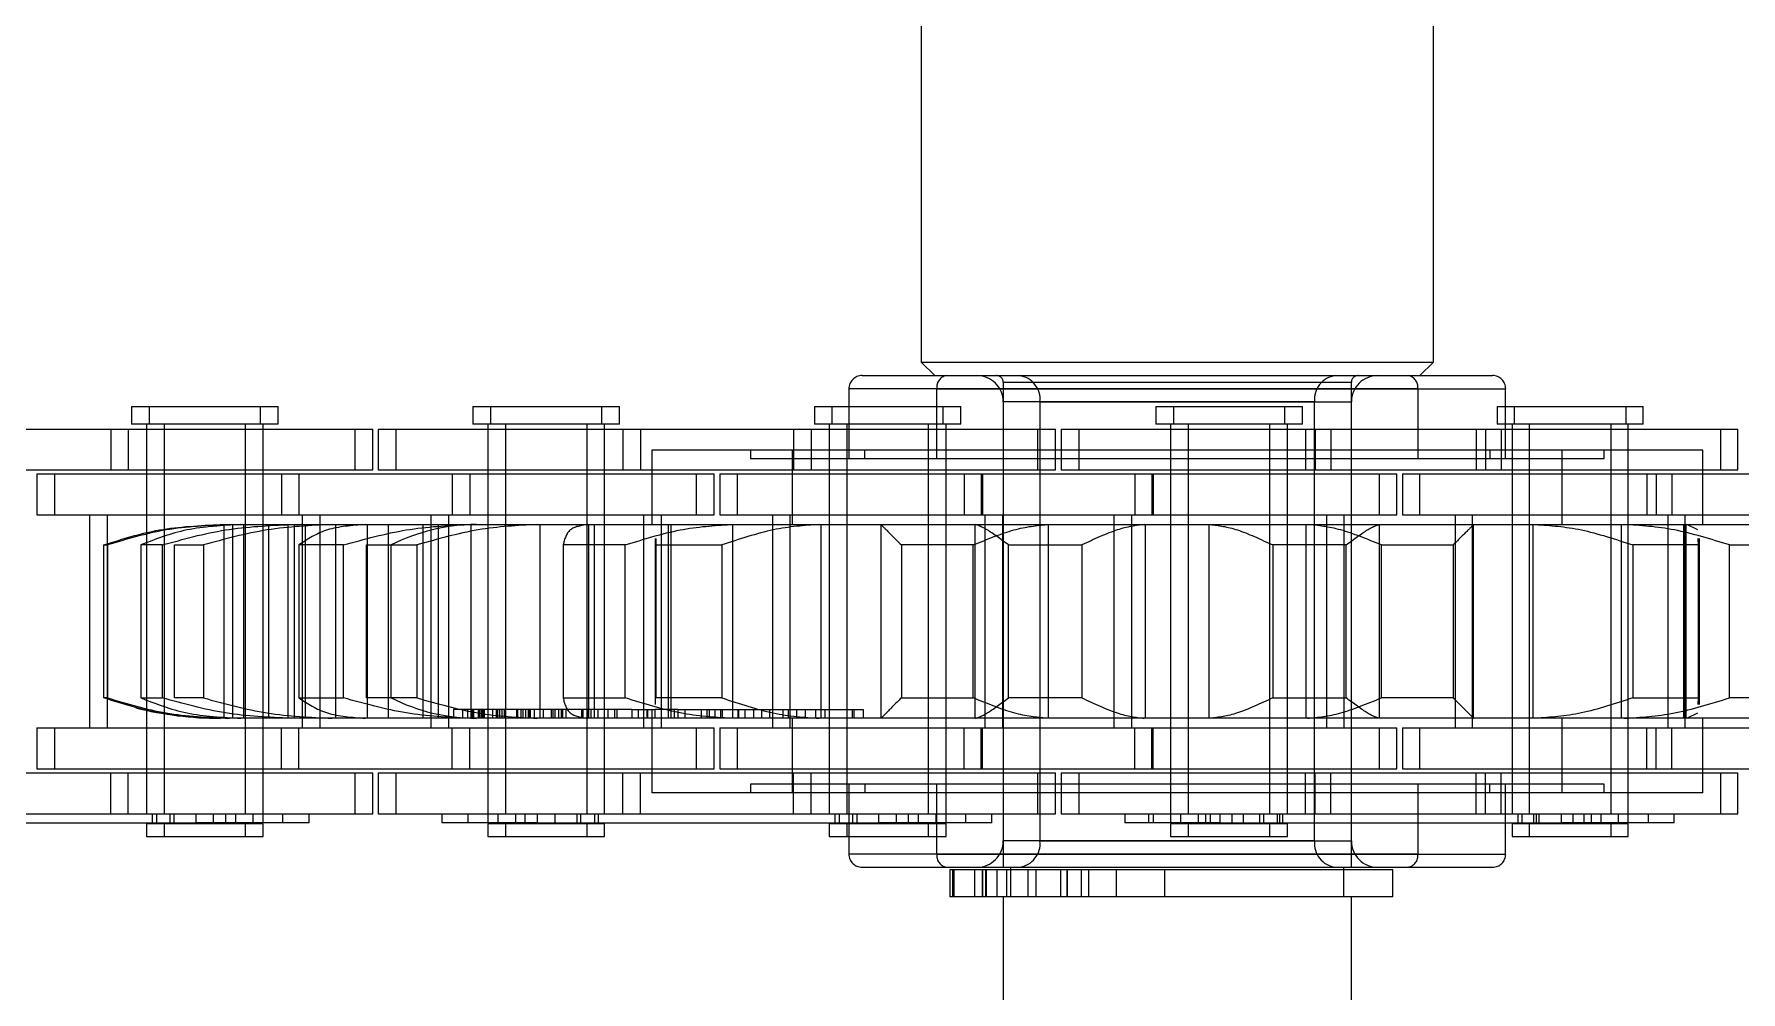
# Model space of a CAD drawing. Header units: metres. Extents: x 0 to 21025, y 0 to 14850.
# Drawn here: x 5336.2 to 5399.7, y 9067.6 to 9103.2 of the extents above; entities that cross this region are included whole.
import ezdxf

# ---------------------------------------------------------------- set-up
doc = ezdxf.new("R2010")
doc.units = ezdxf.units.M
doc.header["$LTSCALE"] = 25
doc.linetypes.add('HIDDEN2', pattern=[4.7625, 3.175, -1.5875])
doc.layers.add('ST1', color=7, linetype='HIDDEN2')

msp = doc.modelspace()

# ---------------------------------------------------------------- linework, layer by layer
at = {"layer": 'ST1'}
for p, q in [((5369.211, 9121.619), (5369.211, 9091.029)), ((5388.261, 9091.029), (5388.261, 9121.619)), ((5369.211, 9091.029), (5388.261, 9091.029)), ((5369.211, 9091.029), (5369.711, 9090.529)), ((5387.761, 9090.529), (5388.261, 9091.029)), ((5367.01, 9090.529), (5387.323, 9090.529)), ((5387.323, 9090.529), (5390.463, 9090.529)), ((5366.521, 9090.04), (5366.521, 9087.44)), ((5387.681, 9090.04), (5366.537, 9090.04)), ((5369.792, 9087.44), (5369.792, 9090.04)), ((5369.792, 9090.04), (5390.935, 9090.04)), ((5372.261, 9090.279), (5372.261, 9072.239)), ((5372.263, 9090.279), (5385.209, 9090.279)), ((5385.211, 9072.239), (5385.211, 9090.279)), ((5387.681, 9090.04), (5387.681, 9087.44)), ((5390.951, 9087.44), (5390.951, 9090.04)), ((5339.836, 9089.384), (5344.633, 9089.384)), ((5339.836, 9089.384), (5339.836, 9088.725)), ((5340.491, 9089.384), (5340.491, 9088.725)), ((5344.633, 9089.384), (5345.288, 9089.384)), ((5344.633, 9088.725), (5344.633, 9089.384)), ((5345.288, 9088.725), (5345.288, 9089.384)), ((5352.536, 9089.384), (5357.333, 9089.384)), ((5352.536, 9089.384), (5352.536, 9088.725)), ((5353.191, 9089.384), (5353.191, 9088.725)), ((5357.333, 9089.384), (5357.988, 9089.384)), ((5357.333, 9088.725), (5357.333, 9089.384)), ((5357.988, 9088.725), (5357.988, 9089.384)), ((5365.236, 9089.384), (5370.033, 9089.384)), ((5365.236, 9089.384), (5365.236, 9088.725)), ((5365.891, 9089.384), (5365.891, 9088.725)), ((5370.033, 9089.384), (5370.688, 9089.384)), ((5370.033, 9088.725), (5370.033, 9089.384)), ((5370.688, 9088.725), (5370.688, 9089.384)), ((5372.261, 9089.551), (5372.261, 9073.216)), ((5383.844, 9089.551), (5372.274, 9089.551)), ((5373.629, 9089.551), (5373.629, 9073.216)), ((5373.629, 9089.551), (5385.198, 9089.551)), ((5377.936, 9089.384), (5382.733, 9089.384)), ((5377.936, 9089.384), (5377.936, 9088.725)), ((5378.591, 9089.384), (5378.591, 9088.725)), ((5382.733, 9089.384), (5383.388, 9089.384)), ((5382.733, 9088.725), (5382.733, 9089.384)), ((5383.388, 9088.725), (5383.388, 9089.384)), ((5383.844, 9073.216), (5383.844, 9089.551)), ((5385.211, 9073.216), (5385.211, 9089.551)), ((5390.636, 9089.384), (5395.433, 9089.384)), ((5390.636, 9089.384), (5390.636, 9088.725)), ((5391.269, 9089.384), (5391.269, 9088.725)), ((5395.433, 9089.384), (5396.066, 9089.384)), ((5395.433, 9088.725), (5395.433, 9089.384)), ((5396.066, 9088.725), (5396.066, 9089.384)), ((5332.709, 9088.541), (5339.059, 9088.541)), ((5339.059, 9088.541), (5339.059, 9087.021)), ((5339.059, 9088.541), (5348.154, 9088.541)), ((5339.714, 9088.541), (5339.714, 9087.021)), ((5344.633, 9088.725), (5339.836, 9088.725)), ((5340.389, 9088.725), (5340.389, 9074.227)), ((5340.389, 9088.541), (5340.389, 9087.021)), ((5341.044, 9088.725), (5341.044, 9074.227)), ((5341.044, 9088.541), (5341.044, 9087.021)), ((5344.079, 9074.227), (5344.079, 9088.725)), ((5344.079, 9087.021), (5344.079, 9088.541)), ((5345.288, 9088.725), (5344.633, 9088.725)), ((5344.734, 9074.227), (5344.734, 9088.725)), ((5344.734, 9087.021), (5344.734, 9088.541)), ((5348.154, 9088.541), (5348.809, 9088.541)), ((5348.154, 9087.021), (5348.154, 9088.541)), ((5348.809, 9087.021), (5348.809, 9088.541)), ((5349.014, 9088.541), (5358.109, 9088.541)), ((5349.014, 9088.541), (5349.014, 9087.021)), ((5349.669, 9088.541), (5349.669, 9087.021)), ((5357.333, 9088.725), (5352.536, 9088.725)), ((5353.089, 9088.725), (5353.089, 9074.227)), ((5353.089, 9088.541), (5353.089, 9087.021)), ((5353.744, 9088.725), (5353.744, 9074.227)), ((5353.744, 9088.541), (5353.744, 9087.021)), ((5356.779, 9074.227), (5356.779, 9088.725)), ((5356.779, 9087.021), (5356.779, 9088.541)), ((5357.988, 9088.725), (5357.333, 9088.725)), ((5357.434, 9074.227), (5357.434, 9088.725)), ((5357.434, 9087.021), (5357.434, 9088.541)), ((5358.109, 9088.541), (5358.109, 9087.021)), ((5358.109, 9088.541), (5364.459, 9088.541)), ((5358.764, 9088.541), (5358.764, 9087.021)), ((5364.459, 9088.541), (5364.459, 9087.021)), ((5364.459, 9088.541), (5373.554, 9088.541)), ((5365.114, 9088.541), (5365.114, 9087.021)), ((5370.033, 9088.725), (5365.236, 9088.725)), ((5365.789, 9088.725), (5365.789, 9074.227)), ((5365.789, 9088.541), (5365.789, 9087.021)), ((5366.444, 9088.725), (5366.444, 9074.227)), ((5366.444, 9088.541), (5366.444, 9087.021)), ((5369.479, 9074.227), (5369.479, 9088.725)), ((5369.479, 9087.021), (5369.479, 9088.541)), ((5370.688, 9088.725), (5370.033, 9088.725)), ((5370.134, 9074.227), (5370.134, 9088.725)), ((5370.134, 9087.021), (5370.134, 9088.541)), ((5373.554, 9088.541), (5374.209, 9088.541)), ((5373.554, 9087.021), (5373.554, 9088.541)), ((5374.209, 9087.021), (5374.209, 9088.541)), ((5374.414, 9088.541), (5383.509, 9088.541)), ((5374.414, 9088.541), (5374.414, 9087.021)), ((5375.069, 9088.541), (5375.069, 9087.021)), ((5382.733, 9088.725), (5377.936, 9088.725)), ((5378.489, 9088.725), (5378.489, 9074.227)), ((5378.489, 9088.541), (5378.489, 9087.021)), ((5379.144, 9088.725), (5379.144, 9074.227)), ((5379.144, 9088.541), (5379.144, 9087.021)), ((5382.179, 9074.227), (5382.179, 9088.725)), ((5382.179, 9087.021), (5382.179, 9088.541)), ((5383.388, 9088.725), (5382.733, 9088.725)), ((5382.834, 9074.227), (5382.834, 9088.725)), ((5382.834, 9087.021), (5382.834, 9088.541)), ((5383.509, 9088.541), (5383.509, 9087.021)), ((5383.509, 9088.541), (5389.859, 9088.541)), ((5383.867, 9088.541), (5383.867, 9087.021)), ((5384.451, 9088.541), (5384.451, 9087.021)), ((5389.859, 9088.541), (5389.859, 9087.021)), ((5389.859, 9088.541), (5398.954, 9088.541)), ((5390.206, 9088.541), (5390.206, 9087.021)), ((5395.433, 9088.725), (5390.636, 9088.725)), ((5390.79, 9088.541), (5390.79, 9087.021)), ((5391.189, 9088.725), (5391.189, 9074.227)), ((5391.189, 9088.541), (5391.189, 9087.021)), ((5391.822, 9088.725), (5391.822, 9074.227)), ((5391.822, 9088.541), (5391.822, 9087.021)), ((5394.879, 9074.227), (5394.879, 9088.725)), ((5394.879, 9087.021), (5394.879, 9088.541)), ((5396.066, 9088.725), (5395.433, 9088.725)), ((5395.512, 9074.227), (5395.512, 9088.725)), ((5395.512, 9087.021), (5395.512, 9088.541)), ((5398.954, 9088.541), (5399.587, 9088.541)), ((5398.954, 9087.021), (5398.954, 9088.541)), ((5399.587, 9087.021), (5399.587, 9088.541)), ((5393.047, 9087.759), (5359.192, 9087.759)), ((5359.192, 9087.759), (5359.192, 9084.989)), ((5362.857, 9087.759), (5362.857, 9087.44)), ((5362.857, 9087.44), (5390.364, 9087.44)), ((5364.425, 9084.989), (5364.425, 9087.759)), ((5367.109, 9087.44), (5367.109, 9087.759)), ((5390.364, 9087.759), (5390.364, 9087.44)), ((5390.364, 9087.44), (5394.616, 9087.44)), ((5393.047, 9087.759), (5393.047, 9084.989)), ((5398.28, 9087.759), (5393.047, 9087.759)), ((5394.616, 9087.44), (5394.616, 9087.759)), ((5398.28, 9084.989), (5398.28, 9087.759)), ((5332.709, 9087.021), (5339.059, 9087.021)), ((5336.314, 9086.869), (5345.409, 9086.869)), ((5336.314, 9086.869), (5336.314, 9085.349)), ((5336.969, 9086.869), (5336.969, 9085.349)), ((5339.059, 9087.021), (5348.154, 9087.021)), ((5340.389, 9086.869), (5340.389, 9085.349)), ((5341.044, 9086.869), (5341.044, 9085.349)), ((5344.079, 9085.349), (5344.079, 9086.869)), ((5344.734, 9085.349), (5344.734, 9086.869)), ((5345.409, 9086.869), (5345.409, 9085.349)), ((5345.409, 9086.869), (5351.759, 9086.869)), ((5346.064, 9086.869), (5346.064, 9085.349)), ((5348.154, 9087.021), (5348.809, 9087.021)), ((5349.014, 9087.021), (5358.109, 9087.021)), ((5351.759, 9086.869), (5351.759, 9085.349)), ((5351.759, 9086.869), (5360.854, 9086.869)), ((5352.414, 9086.869), (5352.414, 9085.349)), ((5353.089, 9086.869), (5353.089, 9085.349)), ((5353.744, 9086.869), (5353.744, 9085.349)), ((5356.779, 9085.349), (5356.779, 9086.869)), ((5357.434, 9085.349), (5357.434, 9086.869)), ((5358.109, 9087.021), (5364.459, 9087.021)), ((5360.854, 9086.869), (5361.509, 9086.869)), ((5360.854, 9085.349), (5360.854, 9086.869)), ((5361.509, 9085.349), (5361.509, 9086.869)), ((5361.714, 9086.869), (5370.809, 9086.869)), ((5361.714, 9086.869), (5361.714, 9085.349)), ((5362.369, 9086.869), (5362.369, 9085.349)), ((5364.459, 9087.021), (5373.554, 9087.021)), ((5365.789, 9086.869), (5365.789, 9085.349)), ((5366.444, 9086.869), (5366.444, 9085.349)), ((5369.479, 9085.349), (5369.479, 9086.869)), ((5370.134, 9085.349), (5370.134, 9086.869)), ((5370.809, 9086.869), (5370.809, 9085.349)), ((5370.809, 9086.869), (5377.159, 9086.869)), ((5371.437, 9086.869), (5371.437, 9085.349)), ((5371.492, 9086.869), (5371.492, 9085.349)), ((5373.554, 9087.021), (5374.209, 9087.021)), ((5374.414, 9087.021), (5383.509, 9087.021)), ((5377.159, 9086.869), (5377.159, 9085.349)), ((5377.159, 9086.869), (5386.254, 9086.869)), ((5377.787, 9086.869), (5377.787, 9085.349)), ((5377.842, 9086.869), (5377.842, 9085.349)), ((5378.489, 9086.869), (5378.489, 9085.349)), ((5379.144, 9086.869), (5379.144, 9085.349)), ((5382.179, 9085.349), (5382.179, 9086.869)), ((5382.834, 9085.349), (5382.834, 9086.869)), ((5383.509, 9087.021), (5389.859, 9087.021)), ((5386.254, 9086.869), (5386.909, 9086.869)), ((5386.254, 9085.349), (5386.254, 9086.869)), ((5386.909, 9085.349), (5386.909, 9086.869)), ((5387.114, 9086.869), (5396.209, 9086.869)), ((5387.114, 9086.869), (5387.114, 9085.349)), ((5387.747, 9086.869), (5387.747, 9085.349)), ((5389.859, 9087.021), (5398.954, 9087.021)), ((5391.189, 9086.869), (5391.189, 9085.349)), ((5391.822, 9086.869), (5391.822, 9085.349)), ((5394.879, 9085.349), (5394.879, 9086.869)), ((5395.512, 9085.349), (5395.512, 9086.869)), ((5396.209, 9086.869), (5396.209, 9085.349)), ((5396.209, 9086.869), (5402.559, 9086.869)), ((5396.545, 9086.869), (5396.545, 9085.349)), ((5397.129, 9086.869), (5397.129, 9085.349)), ((5398.954, 9087.021), (5399.587, 9087.021)), ((5336.314, 9085.349), (5345.409, 9085.349)), ((5338.274, 9085.349), (5338.274, 9077.419)), ((5338.929, 9085.349), (5338.929, 9077.419)), ((5340.389, 9085.349), (5340.389, 9077.419)), ((5341.044, 9085.349), (5341.044, 9077.419)), ((5344.079, 9077.419), (5344.079, 9085.349)), ((5344.734, 9077.419), (5344.734, 9085.349)), ((5345.409, 9085.349), (5351.759, 9085.349)), ((5346.194, 9077.419), (5346.194, 9085.349)), ((5346.849, 9077.419), (5346.849, 9085.349)), ((5350.974, 9085.349), (5350.974, 9077.419)), ((5351.629, 9085.349), (5351.629, 9077.419)), ((5351.759, 9085.349), (5360.854, 9085.349)), ((5353.089, 9085.349), (5353.089, 9077.419)), ((5353.744, 9085.349), (5353.744, 9077.419)), ((5356.779, 9077.419), (5356.779, 9085.349)), ((5357.434, 9077.419), (5357.434, 9085.349)), ((5358.894, 9077.419), (5358.894, 9085.349)), ((5359.549, 9077.419), (5359.549, 9085.349)), ((5360.854, 9085.349), (5361.509, 9085.349)), ((5361.714, 9085.349), (5370.809, 9085.349)), ((5363.674, 9085.349), (5363.674, 9077.419)), ((5364.329, 9085.349), (5364.329, 9077.419)), ((5365.789, 9085.349), (5365.789, 9077.419)), ((5366.444, 9085.349), (5366.444, 9077.419)), ((5369.479, 9077.419), (5369.479, 9085.349)), ((5370.134, 9077.419), (5370.134, 9085.349)), ((5370.809, 9085.349), (5377.159, 9085.349)), ((5371.594, 9077.419), (5371.594, 9085.349)), ((5372.249, 9077.419), (5372.249, 9085.349)), ((5376.374, 9085.349), (5376.374, 9077.419)), ((5377.029, 9085.349), (5377.029, 9077.419)), ((5377.159, 9085.349), (5386.254, 9085.349)), ((5378.489, 9085.349), (5378.489, 9077.419)), ((5379.144, 9085.349), (5379.144, 9077.419)), ((5382.179, 9077.419), (5382.179, 9085.349)), ((5382.834, 9077.419), (5382.834, 9085.349)), ((5384.294, 9077.419), (5384.294, 9085.349)), ((5384.949, 9077.419), (5384.949, 9085.349)), ((5386.254, 9085.349), (5386.909, 9085.349)), ((5387.114, 9085.349), (5396.209, 9085.349)), ((5389.074, 9085.349), (5389.074, 9077.419)), ((5389.707, 9085.349), (5389.707, 9077.419)), ((5391.189, 9085.349), (5391.189, 9077.419)), ((5391.822, 9085.349), (5391.822, 9077.419)), ((5394.879, 9077.419), (5394.879, 9085.349)), ((5395.512, 9077.419), (5395.512, 9085.349)), ((5396.209, 9085.349), (5402.559, 9085.349)), ((5396.994, 9077.419), (5396.994, 9085.349)), ((5397.627, 9077.419), (5397.627, 9085.349)), ((5343.129, 9084.989), (5343.155, 9084.989)), ((5343.155, 9084.989), (5343.279, 9084.989)), ((5343.279, 9077.779), (5343.279, 9084.989)), ((5343.279, 9084.989), (5343.904, 9084.989)), ((5343.605, 9077.779), (5343.605, 9084.989)), ((5343.904, 9084.989), (5345.763, 9084.989)), ((5344.016, 9077.779), (5344.016, 9084.989)), ((5344.943, 9077.779), (5344.943, 9084.989)), ((5345.656, 9077.779), (5345.656, 9084.989)), ((5345.763, 9084.989), (5345.892, 9084.989)), ((5345.892, 9077.779), (5345.892, 9084.989)), ((5345.892, 9084.989), (5348.532, 9084.989)), ((5346.305, 9077.779), (5346.305, 9084.989)), ((5347.431, 9077.779), (5347.431, 9084.989)), ((5348.532, 9084.989), (5352.348, 9084.989)), ((5348.615, 9077.779), (5348.615, 9084.989)), ((5349.388, 9077.779), (5349.388, 9084.989)), ((5350.684, 9077.779), (5350.684, 9084.989)), ((5351.256, 9077.779), (5351.256, 9084.989)), ((5352.348, 9084.989), (5352.466, 9084.989)), ((5352.466, 9077.779), (5352.466, 9084.989)), ((5352.466, 9084.989), (5356.803, 9084.989)), ((5355.033, 9077.779), (5355.033, 9084.989)), ((5356.803, 9084.989), (5362.116, 9084.989)), ((5356.847, 9077.779), (5356.847, 9084.989)), ((5357.051, 9077.779), (5357.051, 9084.989)), ((5359.807, 9077.779), (5359.807, 9084.989)), ((5359.911, 9077.779), (5359.911, 9084.989)), ((5362.116, 9084.989), (5362.208, 9084.989)), ((5362.208, 9077.779), (5362.208, 9084.989)), ((5362.208, 9084.989), (5367.719, 9084.989)), ((5365.494, 9077.779), (5365.494, 9084.989)), ((5367.719, 9084.989), (5373.888, 9084.989)), ((5367.719, 9077.779), (5367.719, 9084.989)), ((5371.214, 9077.779), (5371.214, 9084.989)), ((5373.888, 9084.989), (5373.944, 9084.989)), ((5373.944, 9077.779), (5373.944, 9084.989)), ((5373.944, 9084.989), (5379.92, 9084.989)), ((5377.552, 9077.779), (5377.552, 9084.989)), ((5379.92, 9077.779), (5379.92, 9084.989)), ((5379.92, 9084.989), (5379.964, 9084.989)), ((5379.964, 9084.989), (5386.246, 9084.989)), ((5383.528, 9077.779), (5383.528, 9084.989)), ((5386.246, 9084.989), (5386.259, 9084.989)), ((5386.259, 9077.779), (5386.259, 9084.989)), ((5386.259, 9084.989), (5391.978, 9084.989)), ((5389.753, 9077.779), (5389.753, 9084.989)), ((5391.978, 9077.779), (5391.978, 9084.989)), ((5391.978, 9084.989), (5392.061, 9084.989)), ((5392.061, 9084.989), (5397.697, 9084.989)), ((5395.264, 9077.779), (5395.264, 9084.989)), ((5397.561, 9084.989), (5397.561, 9077.779)), ((5397.665, 9077.779), (5397.665, 9084.989)), ((5398.101, 9084.786), (5397.697, 9084.989)), ((5397.697, 9084.989), (5402.439, 9084.989)), ((5338.802, 9078.541), (5338.802, 9084.227)), ((5338.802, 9084.227), (5338.942, 9084.227)), ((5338.942, 9084.227), (5338.942, 9078.541)), ((5340.982, 9084.227), (5340.177, 9084.227)), ((5340.177, 9084.227), (5340.177, 9078.541)), ((5340.982, 9078.541), (5340.982, 9084.227)), ((5341.438, 9078.541), (5341.438, 9084.227)), ((5341.438, 9084.227), (5342.507, 9084.227)), ((5342.507, 9084.227), (5342.507, 9078.541)), ((5347.716, 9084.227), (5346.062, 9084.227)), ((5346.062, 9084.227), (5346.062, 9078.541)), ((5347.716, 9078.541), (5347.716, 9084.227)), ((5348.573, 9078.541), (5348.573, 9084.227)), ((5348.573, 9084.227), (5349.49, 9084.227)), ((5349.49, 9084.227), (5350.442, 9084.227)), ((5349.49, 9078.541), (5349.49, 9084.227)), ((5350.442, 9084.227), (5350.442, 9078.541)), ((5358.192, 9084.227), (5355.889, 9084.227)), ((5355.889, 9084.227), (5355.889, 9078.541)), ((5358.192, 9078.541), (5358.192, 9084.227)), ((5359.312, 9084.469), (5359.312, 9078.298)), ((5359.347, 9084.227), (5359.357, 9084.469)), ((5359.347, 9084.227), (5361.789, 9084.227)), ((5359.347, 9078.541), (5359.347, 9084.227)), ((5361.789, 9084.227), (5361.789, 9078.541)), ((5371.145, 9084.227), (5368.472, 9084.227)), ((5368.472, 9084.227), (5368.472, 9078.541)), ((5371.145, 9078.541), (5371.145, 9084.227)), ((5372.458, 9084.227), (5375.181, 9084.227)), ((5372.458, 9078.541), (5372.458, 9084.227)), ((5375.181, 9084.227), (5375.181, 9078.541)), ((5385.014, 9084.227), (5382.292, 9084.227)), ((5382.292, 9084.227), (5382.292, 9078.541)), ((5385.014, 9078.541), (5385.014, 9084.227)), ((5386.327, 9084.227), (5389.001, 9084.227)), ((5386.327, 9078.541), (5386.327, 9084.227)), ((5389.001, 9084.227), (5389.001, 9078.541)), ((5398.126, 9084.227), (5395.684, 9084.227)), ((5395.684, 9084.227), (5395.684, 9078.541)), ((5398.126, 9084.227), (5398.115, 9084.469)), ((5398.126, 9078.541), (5398.126, 9084.227)), ((5398.161, 9078.298), (5398.161, 9084.469)), ((5399.281, 9084.227), (5401.584, 9084.227)), ((5399.281, 9078.541), (5399.281, 9084.227)), ((5338.942, 9078.541), (5338.802, 9078.541)), ((5340.177, 9078.541), (5340.982, 9078.541)), ((5342.507, 9078.541), (5341.438, 9078.541)), ((5346.062, 9078.541), (5347.716, 9078.541)), ((5349.49, 9078.541), (5348.573, 9078.541)), ((5350.442, 9078.541), (5349.49, 9078.541)), ((5355.889, 9078.541), (5358.192, 9078.541)), ((5361.789, 9078.541), (5359.347, 9078.541)), ((5368.472, 9078.541), (5371.145, 9078.541)), ((5375.181, 9078.541), (5372.458, 9078.541)), ((5382.292, 9078.541), (5385.014, 9078.541)), ((5389.001, 9078.541), (5386.327, 9078.541)), ((5395.684, 9078.541), (5398.126, 9078.541)), ((5398.115, 9078.298), (5398.126, 9078.541)), ((5401.584, 9078.541), (5399.281, 9078.541)), ((5343.155, 9077.779), (5343.129, 9077.779)), ((5343.279, 9077.779), (5343.155, 9077.779)), ((5343.904, 9077.779), (5343.279, 9077.779)), ((5345.763, 9077.779), (5343.904, 9077.779)), ((5345.892, 9077.779), (5345.763, 9077.779)), ((5348.532, 9077.779), (5345.892, 9077.779)), ((5352.348, 9077.779), (5348.532, 9077.779)), ((5352.346, 9078.113), (5351.812, 9078.113)), ((5351.812, 9078.113), (5351.812, 9077.779)), ((5352.147, 9078.113), (5352.147, 9077.779)), ((5355.159, 9078.113), (5352.346, 9078.113)), ((5352.346, 9077.779), (5352.346, 9078.113)), ((5352.466, 9077.779), (5352.348, 9077.779)), ((5356.803, 9077.779), (5352.466, 9077.779)), ((5352.47, 9078.113), (5352.47, 9077.779)), ((5352.507, 9078.113), (5352.507, 9077.779)), ((5352.574, 9077.779), (5352.574, 9078.113)), ((5352.727, 9078.113), (5352.727, 9077.779)), ((5352.743, 9078.113), (5352.743, 9077.779)), ((5352.783, 9078.113), (5352.783, 9077.779)), ((5352.796, 9078.113), (5352.796, 9077.779)), ((5352.855, 9078.113), (5352.855, 9077.779)), ((5352.864, 9078.113), (5352.864, 9077.779)), ((5352.902, 9078.113), (5352.902, 9077.779)), ((5352.928, 9078.113), (5352.928, 9077.779)), ((5352.95, 9078.113), (5352.95, 9077.779)), ((5352.958, 9078.113), (5352.958, 9077.779)), ((5353.262, 9078.113), (5353.262, 9077.779)), ((5353.396, 9078.113), (5353.396, 9077.779)), ((5353.454, 9078.113), (5353.454, 9077.779)), ((5353.528, 9078.113), (5353.528, 9077.779)), ((5353.609, 9078.113), (5353.609, 9077.779)), ((5353.691, 9078.113), (5353.691, 9077.779)), ((5353.715, 9078.113), (5353.715, 9077.779)), ((5354.15, 9078.113), (5354.15, 9077.779)), ((5354.191, 9078.113), (5354.191, 9077.779)), ((5354.311, 9078.113), (5354.311, 9077.779)), ((5354.311, 9078.113), (5354.311, 9077.779)), ((5354.397, 9078.113), (5354.397, 9077.779)), ((5354.493, 9078.113), (5354.493, 9077.779)), ((5354.592, 9078.113), (5354.592, 9077.779)), ((5354.625, 9078.113), (5354.625, 9077.779)), ((5354.662, 9078.113), (5354.662, 9077.779)), ((5354.824, 9077.779), (5354.824, 9078.113)), ((5355.815, 9078.113), (5355.159, 9078.113)), ((5355.159, 9077.779), (5355.159, 9078.113)), ((5355.445, 9078.113), (5355.445, 9077.779)), ((5355.512, 9078.113), (5355.512, 9077.779)), ((5355.579, 9078.113), (5355.579, 9077.779)), ((5355.723, 9078.113), (5355.723, 9077.779)), ((5355.995, 9078.113), (5355.815, 9078.113)), ((5355.815, 9078.113), (5355.815, 9077.779)), ((5355.864, 9078.113), (5355.864, 9077.779)), ((5355.995, 9078.113), (5355.995, 9077.779)), ((5356.629, 9078.113), (5355.995, 9078.113)), ((5356.573, 9078.113), (5356.573, 9077.779)), ((5356.575, 9078.113), (5356.575, 9077.779)), ((5356.629, 9078.113), (5356.629, 9077.779)), ((5356.788, 9078.113), (5356.629, 9078.113)), ((5356.788, 9078.113), (5356.788, 9077.779)), ((5356.825, 9078.113), (5356.788, 9078.113)), ((5362.116, 9077.779), (5356.803, 9077.779)), ((5357.176, 9078.113), (5356.825, 9078.113)), ((5356.825, 9078.113), (5356.825, 9077.779)), ((5356.925, 9078.113), (5356.925, 9077.779)), ((5357.176, 9078.113), (5357.176, 9077.779)), ((5358.445, 9078.113), (5357.176, 9078.113)), ((5357.547, 9078.113), (5357.547, 9077.779)), ((5357.798, 9078.113), (5357.798, 9077.779)), ((5357.886, 9078.113), (5357.886, 9077.779)), ((5358.445, 9078.113), (5358.445, 9077.779)), ((5358.445, 9078.113), (5358.685, 9078.113)), ((5358.685, 9078.113), (5358.878, 9078.113)), ((5358.685, 9078.113), (5358.685, 9077.779)), ((5358.878, 9078.113), (5359.189, 9078.113)), ((5358.878, 9078.113), (5358.878, 9077.779)), ((5358.879, 9078.113), (5358.879, 9077.779)), ((5359.003, 9078.113), (5359.003, 9077.779)), ((5359.027, 9078.113), (5359.027, 9077.779)), ((5359.189, 9078.113), (5359.189, 9077.779)), ((5359.189, 9078.113), (5359.304, 9078.113)), ((5359.192, 9077.779), (5359.192, 9075.009)), ((5359.298, 9078.113), (5359.298, 9077.779)), ((5360.161, 9078.113), (5359.304, 9078.113)), ((5359.304, 9078.113), (5359.304, 9077.779)), ((5360.016, 9078.113), (5360.016, 9077.779)), ((5360.161, 9078.113), (5360.161, 9077.779)), ((5360.161, 9078.113), (5360.412, 9078.113)), ((5360.412, 9078.113), (5360.412, 9077.779)), ((5360.412, 9078.113), (5361.239, 9078.113)), ((5361.028, 9078.113), (5361.028, 9077.779)), ((5361.239, 9078.113), (5361.534, 9078.113)), ((5361.239, 9078.113), (5361.239, 9077.779)), ((5361.328, 9078.113), (5361.328, 9077.779)), ((5361.534, 9078.113), (5361.534, 9077.779)), ((5361.534, 9078.113), (5362.384, 9078.113)), ((5361.747, 9078.113), (5361.747, 9077.779)), ((5361.806, 9078.113), (5361.806, 9077.779)), ((5362.208, 9077.779), (5362.116, 9077.779)), ((5367.719, 9077.779), (5362.208, 9077.779)), ((5362.384, 9078.113), (5362.384, 9077.779)), ((5362.384, 9078.113), (5362.416, 9078.113)), ((5362.416, 9078.113), (5362.416, 9077.779)), ((5362.416, 9078.113), (5363.266, 9078.113)), ((5362.648, 9078.113), (5362.648, 9077.779)), ((5362.977, 9078.113), (5362.977, 9077.779)), ((5363.266, 9078.113), (5363.564, 9078.113)), ((5363.266, 9078.113), (5363.266, 9077.779)), ((5363.564, 9078.113), (5363.564, 9077.779)), ((5363.564, 9078.113), (5364.567, 9078.113)), ((5364.057, 9078.113), (5364.057, 9077.779)), ((5364.256, 9078.113), (5364.256, 9077.779)), ((5364.425, 9075.009), (5364.425, 9077.779)), ((5364.567, 9078.113), (5364.896, 9078.113)), ((5364.567, 9078.113), (5364.567, 9077.779)), ((5364.896, 9078.113), (5364.896, 9077.779)), ((5364.896, 9078.113), (5365.276, 9078.113)), ((5365.276, 9078.113), (5366.702, 9078.113)), ((5365.276, 9078.113), (5365.276, 9077.779)), ((5365.627, 9078.113), (5365.627, 9077.779)), ((5366.449, 9078.113), (5366.449, 9077.779)), ((5366.648, 9078.113), (5366.648, 9077.779)), ((5366.702, 9078.113), (5367.052, 9078.113)), ((5366.702, 9078.113), (5366.702, 9077.779)), ((5367.052, 9078.113), (5367.052, 9077.779)), ((5373.888, 9077.779), (5367.719, 9077.779)), ((5373.944, 9077.779), (5373.888, 9077.779)), ((5379.92, 9077.779), (5373.944, 9077.779)), ((5379.964, 9077.779), (5379.92, 9077.779)), ((5386.246, 9077.779), (5379.964, 9077.779)), ((5386.259, 9077.779), (5386.246, 9077.779)), ((5391.978, 9077.779), (5386.259, 9077.779)), ((5392.061, 9077.779), (5391.978, 9077.779)), ((5397.697, 9077.779), (5392.061, 9077.779)), ((5393.047, 9077.779), (5393.047, 9075.009)), ((5397.697, 9077.779), (5398.101, 9077.981)), ((5402.439, 9077.779), (5397.697, 9077.779)), ((5398.28, 9075.009), (5398.28, 9077.779)), ((5336.314, 9077.419), (5345.409, 9077.419)), ((5336.314, 9077.419), (5336.314, 9075.899)), ((5336.969, 9077.419), (5336.969, 9075.899)), ((5340.389, 9077.419), (5340.389, 9075.899)), ((5341.044, 9077.419), (5341.044, 9075.899)), ((5344.079, 9075.899), (5344.079, 9077.419)), ((5344.734, 9075.899), (5344.734, 9077.419)), ((5345.409, 9075.899), (5345.409, 9077.419)), ((5345.409, 9077.419), (5351.759, 9077.419)), ((5346.064, 9075.899), (5346.064, 9077.419)), ((5351.759, 9075.899), (5351.759, 9077.419)), ((5351.759, 9077.419), (5360.854, 9077.419)), ((5352.414, 9075.899), (5352.414, 9077.419)), ((5353.089, 9077.419), (5353.089, 9075.899)), ((5353.744, 9077.419), (5353.744, 9075.899)), ((5356.779, 9075.899), (5356.779, 9077.419)), ((5357.434, 9075.899), (5357.434, 9077.419)), ((5360.854, 9077.419), (5361.509, 9077.419)), ((5360.854, 9075.899), (5360.854, 9077.419)), ((5361.509, 9075.899), (5361.509, 9077.419)), ((5361.714, 9077.419), (5370.809, 9077.419)), ((5361.714, 9077.419), (5361.714, 9075.899)), ((5362.369, 9077.419), (5362.369, 9075.899)), ((5365.789, 9077.419), (5365.789, 9075.899)), ((5366.444, 9077.419), (5366.444, 9075.899)), ((5369.479, 9075.899), (5369.479, 9077.419)), ((5370.134, 9075.899), (5370.134, 9077.419)), ((5370.809, 9075.899), (5370.809, 9077.419)), ((5370.809, 9077.419), (5377.159, 9077.419)), ((5371.437, 9075.899), (5371.437, 9077.419)), ((5371.492, 9075.899), (5371.492, 9077.419)), ((5377.159, 9075.899), (5377.159, 9077.419)), ((5377.159, 9077.419), (5386.254, 9077.419)), ((5377.787, 9075.899), (5377.787, 9077.419)), ((5377.842, 9075.899), (5377.842, 9077.419)), ((5378.489, 9077.419), (5378.489, 9075.899)), ((5379.144, 9077.419), (5379.144, 9075.899)), ((5382.179, 9075.899), (5382.179, 9077.419)), ((5382.834, 9075.899), (5382.834, 9077.419)), ((5386.254, 9077.419), (5386.909, 9077.419)), ((5386.254, 9075.899), (5386.254, 9077.419)), ((5386.909, 9075.899), (5386.909, 9077.419)), ((5387.114, 9077.419), (5396.209, 9077.419)), ((5387.114, 9077.419), (5387.114, 9075.899)), ((5387.747, 9077.419), (5387.747, 9075.899)), ((5391.189, 9077.419), (5391.189, 9075.899)), ((5391.822, 9077.419), (5391.822, 9075.899)), ((5394.879, 9075.899), (5394.879, 9077.419)), ((5395.512, 9075.899), (5395.512, 9077.419)), ((5396.209, 9075.899), (5396.209, 9077.419)), ((5396.209, 9077.419), (5402.559, 9077.419)), ((5396.545, 9075.899), (5396.545, 9077.419)), ((5397.129, 9075.899), (5397.129, 9077.419)), ((5336.314, 9075.899), (5345.409, 9075.899)), ((5345.409, 9075.899), (5351.759, 9075.899)), ((5351.759, 9075.899), (5360.854, 9075.899)), ((5360.854, 9075.899), (5361.509, 9075.899)), ((5361.714, 9075.899), (5370.809, 9075.899)), ((5370.809, 9075.899), (5377.159, 9075.899)), ((5377.159, 9075.899), (5386.254, 9075.899)), ((5386.254, 9075.899), (5386.909, 9075.899)), ((5387.114, 9075.899), (5396.209, 9075.899)), ((5396.209, 9075.899), (5402.559, 9075.899)), ((5332.709, 9075.747), (5339.059, 9075.747)), ((5339.059, 9074.227), (5339.059, 9075.747)), ((5339.059, 9075.747), (5348.154, 9075.747)), ((5339.714, 9074.227), (5339.714, 9075.747)), ((5340.389, 9075.747), (5340.389, 9074.227)), ((5341.044, 9075.747), (5341.044, 9074.227)), ((5344.079, 9074.227), (5344.079, 9075.747)), ((5344.734, 9073.894), (5344.734, 9075.747)), ((5348.154, 9075.747), (5348.809, 9075.747)), ((5348.154, 9074.227), (5348.154, 9075.747)), ((5348.809, 9074.227), (5348.809, 9075.747)), ((5349.014, 9075.747), (5358.109, 9075.747)), ((5349.014, 9075.747), (5349.014, 9074.227)), ((5349.669, 9075.747), (5349.669, 9074.227)), ((5353.089, 9075.747), (5353.089, 9073.894)), ((5353.744, 9075.747), (5353.744, 9074.227)), ((5356.779, 9074.227), (5356.779, 9075.747)), ((5357.434, 9074.227), (5357.434, 9075.747)), ((5358.109, 9074.227), (5358.109, 9075.747)), ((5358.109, 9075.747), (5364.459, 9075.747)), ((5358.764, 9074.227), (5358.764, 9075.747)), ((5390.364, 9075.327), (5362.857, 9075.327)), ((5362.857, 9075.327), (5362.857, 9075.009)), ((5364.459, 9074.227), (5364.459, 9075.747)), ((5364.459, 9075.747), (5373.554, 9075.747)), ((5365.114, 9074.227), (5365.114, 9075.747)), ((5365.789, 9075.747), (5365.789, 9074.227)), ((5366.444, 9075.747), (5366.444, 9074.227)), ((5366.521, 9075.327), (5366.521, 9072.727)), ((5367.109, 9075.327), (5367.109, 9075.009)), ((5369.479, 9074.227), (5369.479, 9075.747)), ((5369.792, 9072.727), (5369.792, 9075.327)), ((5370.134, 9073.894), (5370.134, 9075.747)), ((5373.554, 9075.747), (5374.209, 9075.747)), ((5373.554, 9074.227), (5373.554, 9075.747)), ((5374.209, 9074.227), (5374.209, 9075.747)), ((5374.414, 9075.747), (5383.509, 9075.747)), ((5374.414, 9075.747), (5374.414, 9074.227)), ((5375.069, 9075.747), (5375.069, 9074.227)), ((5378.489, 9075.747), (5378.489, 9073.894)), ((5379.144, 9075.747), (5379.144, 9074.227)), ((5382.179, 9074.227), (5382.179, 9075.747)), ((5382.834, 9074.227), (5382.834, 9075.747)), ((5383.509, 9074.227), (5383.509, 9075.747)), ((5383.509, 9075.747), (5389.859, 9075.747)), ((5383.867, 9074.227), (5383.867, 9075.747)), ((5384.451, 9074.227), (5384.451, 9075.747)), ((5387.681, 9075.327), (5387.681, 9072.727)), ((5389.859, 9074.227), (5389.859, 9075.747)), ((5389.859, 9075.747), (5398.954, 9075.747)), ((5390.206, 9074.227), (5390.206, 9075.747)), ((5390.364, 9075.009), (5390.364, 9075.327)), ((5394.616, 9075.327), (5390.364, 9075.327)), ((5390.79, 9074.227), (5390.79, 9075.747)), ((5390.951, 9072.727), (5390.951, 9075.327)), ((5391.189, 9075.747), (5391.189, 9074.227)), ((5391.822, 9075.747), (5391.822, 9074.227)), ((5394.616, 9075.009), (5394.616, 9075.327)), ((5394.879, 9074.227), (5394.879, 9075.747)), ((5395.512, 9073.894), (5395.512, 9075.747)), ((5398.954, 9075.747), (5399.587, 9075.747)), ((5398.954, 9074.227), (5398.954, 9075.747)), ((5399.587, 9074.227), (5399.587, 9075.747)), ((5393.047, 9075.009), (5359.192, 9075.009)), ((5398.28, 9075.009), (5393.047, 9075.009)), ((5329.534, 9073.894), (5342.234, 9073.894)), ((5332.709, 9074.227), (5339.059, 9074.227)), ((5339.059, 9074.227), (5348.154, 9074.227)), ((5344.079, 9073.858), (5340.389, 9073.858)), ((5340.389, 9073.858), (5340.389, 9073.384)), ((5340.615, 9073.894), (5340.615, 9074.227)), ((5340.758, 9074.227), (5340.758, 9073.858)), ((5341.044, 9073.858), (5341.044, 9073.384)), ((5341.27, 9073.894), (5341.27, 9074.227)), ((5341.413, 9074.227), (5341.413, 9073.858)), ((5342.234, 9073.894), (5342.234, 9074.227)), ((5345.465, 9073.894), (5342.234, 9073.894)), ((5342.889, 9073.894), (5342.889, 9074.227)), ((5343.341, 9073.894), (5343.341, 9074.227)), ((5343.71, 9073.858), (5343.71, 9074.227)), ((5344.734, 9073.858), (5344.079, 9073.858)), ((5344.079, 9073.384), (5344.079, 9073.858)), ((5344.365, 9073.858), (5344.365, 9074.227)), ((5344.734, 9073.384), (5344.734, 9073.858)), ((5345.465, 9073.894), (5345.465, 9074.227)), ((5346.441, 9073.894), (5345.465, 9073.894)), ((5346.441, 9073.894), (5346.441, 9074.227)), ((5348.154, 9074.227), (5348.809, 9074.227)), ((5349.014, 9074.227), (5358.109, 9074.227)), ((5351.382, 9074.227), (5351.382, 9073.894)), ((5354.934, 9073.894), (5351.382, 9073.894)), ((5352.359, 9073.894), (5352.359, 9074.227)), ((5356.779, 9073.858), (5353.089, 9073.858)), ((5353.089, 9073.858), (5353.089, 9073.384)), ((5353.458, 9074.227), (5353.458, 9073.858)), ((5353.744, 9073.858), (5353.744, 9073.384)), ((5354.113, 9074.227), (5354.113, 9073.858)), ((5354.482, 9073.894), (5354.482, 9074.227)), ((5354.934, 9073.894), (5354.934, 9074.227)), ((5354.934, 9073.894), (5367.634, 9073.894)), ((5355.589, 9073.894), (5355.589, 9074.227)), ((5356.41, 9073.858), (5356.41, 9074.227)), ((5356.553, 9073.894), (5356.553, 9074.227)), ((5357.434, 9073.858), (5356.779, 9073.858)), ((5356.779, 9073.384), (5356.779, 9073.858)), ((5357.065, 9073.858), (5357.065, 9074.227)), ((5357.208, 9073.894), (5357.208, 9074.227)), ((5357.434, 9073.384), (5357.434, 9073.858)), ((5358.109, 9074.227), (5364.459, 9074.227)), ((5364.459, 9074.227), (5373.554, 9074.227)), ((5369.479, 9073.858), (5365.789, 9073.858)), ((5365.789, 9073.858), (5365.789, 9073.384)), ((5366.015, 9073.894), (5366.015, 9074.227)), ((5366.158, 9074.227), (5366.158, 9073.858)), ((5366.444, 9073.858), (5366.444, 9073.384)), ((5366.67, 9073.894), (5366.67, 9074.227)), ((5366.813, 9074.227), (5366.813, 9073.858)), ((5367.634, 9073.894), (5367.634, 9074.227)), ((5370.865, 9073.894), (5367.634, 9073.894)), ((5368.289, 9073.894), (5368.289, 9074.227)), ((5368.741, 9073.894), (5368.741, 9074.227)), ((5369.11, 9073.858), (5369.11, 9074.227)), ((5370.134, 9073.858), (5369.479, 9073.858)), ((5369.479, 9073.384), (5369.479, 9073.858)), ((5369.765, 9073.858), (5369.765, 9074.227)), ((5370.134, 9073.384), (5370.134, 9073.858)), ((5370.865, 9073.894), (5370.865, 9074.227)), ((5371.841, 9073.894), (5370.865, 9073.894)), ((5371.841, 9073.894), (5371.841, 9074.227)), ((5373.554, 9074.227), (5374.209, 9074.227)), ((5374.414, 9074.227), (5383.509, 9074.227)), ((5376.782, 9074.227), (5376.782, 9073.894)), ((5380.334, 9073.894), (5376.782, 9073.894)), ((5377.678, 9073.894), (5377.678, 9074.227)), ((5377.85, 9073.894), (5377.85, 9074.227)), ((5382.179, 9073.858), (5378.489, 9073.858)), ((5378.489, 9073.858), (5378.489, 9073.384)), ((5378.858, 9074.227), (5378.858, 9073.858)), ((5379.144, 9073.858), (5379.144, 9073.384)), ((5379.513, 9074.227), (5379.513, 9073.858)), ((5379.798, 9073.894), (5379.798, 9074.227)), ((5379.97, 9073.894), (5379.97, 9074.227)), ((5380.334, 9073.894), (5380.334, 9074.227)), ((5380.334, 9073.894), (5393.034, 9073.894)), ((5380.782, 9073.894), (5380.782, 9074.227)), ((5381.197, 9073.894), (5381.197, 9074.227)), ((5381.81, 9073.858), (5381.81, 9074.227)), ((5381.953, 9073.894), (5381.953, 9074.227)), ((5382.834, 9073.858), (5382.179, 9073.858)), ((5382.179, 9073.384), (5382.179, 9073.858)), ((5382.465, 9073.858), (5382.465, 9074.227)), ((5382.554, 9073.894), (5382.554, 9074.227)), ((5382.657, 9073.894), (5382.657, 9074.227)), ((5382.834, 9073.384), (5382.834, 9073.858)), ((5383.509, 9074.227), (5389.859, 9074.227)), ((5389.859, 9074.227), (5398.954, 9074.227)), ((5394.879, 9073.858), (5391.189, 9073.858)), ((5391.189, 9073.858), (5391.189, 9073.384)), ((5391.415, 9073.894), (5391.415, 9074.227)), ((5391.558, 9074.227), (5391.558, 9073.858)), ((5391.822, 9073.858), (5391.822, 9073.384)), ((5392, 9073.894), (5392, 9074.227)), ((5392.103, 9073.894), (5392.103, 9074.227)), ((5392.191, 9074.227), (5392.191, 9073.858)), ((5393.034, 9073.894), (5393.034, 9074.227)), ((5396.265, 9073.894), (5393.034, 9073.894)), ((5393.46, 9073.894), (5393.46, 9074.227)), ((5393.875, 9073.894), (5393.875, 9074.227)), ((5394.141, 9073.894), (5394.141, 9074.227)), ((5394.51, 9073.858), (5394.51, 9074.227)), ((5395.512, 9073.858), (5394.879, 9073.858)), ((5394.879, 9073.384), (5394.879, 9073.858)), ((5395.143, 9073.858), (5395.143, 9074.227)), ((5395.512, 9073.384), (5395.512, 9073.858)), ((5396.265, 9073.894), (5396.265, 9074.227)), ((5397.219, 9073.894), (5396.265, 9073.894)), ((5397.219, 9073.894), (5397.219, 9074.227)), ((5398.954, 9074.227), (5399.587, 9074.227)), ((5340.389, 9073.384), (5344.079, 9073.384)), ((5344.079, 9073.384), (5344.734, 9073.384)), ((5353.089, 9073.384), (5356.779, 9073.384)), ((5356.779, 9073.384), (5357.434, 9073.384)), ((5365.789, 9073.384), (5369.479, 9073.384)), ((5369.479, 9073.384), (5370.134, 9073.384)), ((5383.844, 9073.216), (5372.274, 9073.216)), ((5373.629, 9073.216), (5385.198, 9073.216)), ((5378.489, 9073.384), (5382.179, 9073.384)), ((5382.179, 9073.384), (5382.834, 9073.384)), ((5391.189, 9073.384), (5394.879, 9073.384)), ((5394.879, 9073.384), (5395.512, 9073.384)), ((5387.681, 9072.727), (5366.537, 9072.727)), ((5369.792, 9072.727), (5390.935, 9072.727)), ((5367.01, 9072.239), (5387.323, 9072.239)), ((5370.378, 9072.139), (5370.281, 9072.139)), ((5370.281, 9072.139), (5370.281, 9071.139)), ((5370.378, 9072.139), (5370.378, 9071.139)), ((5372.018, 9072.139), (5370.378, 9072.139)), ((5370.42, 9072.139), (5370.42, 9071.139)), ((5371.198, 9072.139), (5371.198, 9071.139)), ((5371.472, 9072.139), (5371.472, 9071.139)), ((5371.493, 9072.139), (5371.493, 9071.139)), ((5371.602, 9072.139), (5371.602, 9071.139)), ((5371.642, 9071.139), (5371.642, 9072.139)), ((5372.018, 9072.139), (5372.018, 9071.139)), ((5372.384, 9072.139), (5372.018, 9072.139)), ((5372.384, 9072.139), (5372.384, 9071.139)), ((5374.631, 9072.139), (5372.384, 9072.139)), ((5372.536, 9072.239), (5372.536, 9071.139)), ((5372.536, 9072.139), (5372.536, 9071.139)), ((5373.193, 9071.139), (5373.193, 9072.139)), ((5373.47, 9072.139), (5373.47, 9071.139)), ((5374.397, 9072.139), (5374.397, 9071.139)), ((5374.631, 9072.139), (5374.631, 9071.139)), ((5375.43, 9072.139), (5374.631, 9072.139)), ((5374.634, 9072.139), (5374.634, 9071.139)), ((5375.17, 9071.139), (5375.17, 9072.139)), ((5375.43, 9072.139), (5375.43, 9071.139)), ((5376.465, 9072.139), (5375.43, 9072.139)), ((5376.465, 9072.139), (5376.465, 9071.139)), ((5378.261, 9072.139), (5376.465, 9072.139)), ((5378.261, 9072.139), (5378.261, 9071.139)), ((5386.759, 9072.139), (5378.261, 9072.139)), ((5384.936, 9071.139), (5384.936, 9072.239)), ((5384.936, 9071.139), (5384.936, 9072.139)), ((5386.759, 9071.139), (5386.759, 9072.139)), ((5387.323, 9072.239), (5390.463, 9072.239)), ((5370.378, 9071.139), (5370.281, 9071.139)), ((5372.018, 9071.139), (5370.378, 9071.139)), ((5372.384, 9071.139), (5372.018, 9071.139)), ((5372.261, 9071.139), (5372.261, 9066.884)), ((5374.631, 9071.139), (5372.384, 9071.139)), ((5375.43, 9071.139), (5374.631, 9071.139)), ((5376.465, 9071.139), (5375.43, 9071.139)), ((5378.261, 9071.139), (5376.465, 9071.139)), ((5386.759, 9071.139), (5378.261, 9071.139)), ((5385.211, 9066.884), (5385.211, 9071.139))]:
    msp.add_line(p, q, dxfattribs=at)
for centre, radius, start, end in [((5367.01, 9090.04), 0.489, 90, 180), ((5370.227, 9090.097), 0.439, 100.15505, 187.41789), ((5371.284, 9089.551), 0.977, 0, 90), ((5372.011, 9090.279), 0.25, 0, 90), ((5372.741, 9089.644), 0.893, 354.06561, 82.46867), ((5384.732, 9089.644), 0.893, 97.53133, 185.93439), ((5386.189, 9089.551), 0.977, 90, 180), ((5385.461, 9090.279), 0.25, 90, 180), ((5387.246, 9090.097), 0.439, 352.58211, 79.84495), ((5390.463, 9090.04), 0.489, 0, 90), ((5352.696, 9077.866), 7.123, 90.2648, 116.74481), ((5352.696, 9084.901), 7.123, 243.25519, 269.7352), ((5343.129, 9090.477), 12.699, 255.69526, 270), ((5371.284, 9073.216), 0.977, 270, 0), ((5372.741, 9073.123), 0.893, 277.53133, 5.93439), ((5384.732, 9073.123), 0.893, 174.06561, 262.46867), ((5386.189, 9073.216), 0.977, 180, 270), ((5367.01, 9072.727), 0.489, 180, 270), ((5370.227, 9072.671), 0.439, 172.58211, 259.84495), ((5387.246, 9072.671), 0.439, 280.15505, 7.41789), ((5390.463, 9072.727), 0.489, 270, 0)]:
    msp.add_arc(centre, radius, start, end, dxfattribs=at)
for points, knots in [([(5338.802, 9084.227), (5339.476, 9084.443), (5340.822, 9084.875), (5342.378, 9084.951), (5343.155, 9084.989)], [0, 0, 0, 0, 0.500529, 1, 1, 1, 1]), ([(5343.477, 9084.989), (5342.678, 9084.951), (5341.078, 9084.875), (5339.655, 9084.443), (5338.942, 9084.227)], [0, 0, 0, 0, 0.49948, 1, 1, 1, 1]), ([(5343.904, 9084.989), (5343.213, 9084.951), (5341.83, 9084.875), (5340.728, 9084.443), (5340.177, 9084.227)], [0, 0, 0, 0, 0.499427, 1, 1, 1, 1]), ([(5340.982, 9084.227), (5341.758, 9084.443), (5343.307, 9084.875), (5344.945, 9084.951), (5345.763, 9084.989)], [0, 0, 0, 0, 0.500514, 1, 1, 1, 1]), ([(5347.304, 9084.989), (5346.493, 9084.951), (5344.868, 9084.875), (5343.295, 9084.443), (5342.507, 9084.227)], [0, 0, 0, 0, 0.499459, 1, 1, 1, 1]), ([(5348.532, 9084.989), (5348.033, 9084.951), (5347.034, 9084.876), (5346.387, 9084.443), (5346.062, 9084.227)], [0, 0, 0, 0, 0.4990977, 1, 1, 1, 1]), ([(5347.716, 9084.227), (5348.499, 9084.443), (5350.065, 9084.875), (5351.587, 9084.951), (5352.348, 9084.989)], [0, 0, 0, 0, 0.500261, 1, 1, 1, 1]), ([(5354.921, 9084.989), (5354.196, 9084.951), (5352.744, 9084.876), (5351.21, 9084.443), (5350.442, 9084.227)], [0, 0, 0, 0, 0.4990975, 1, 1, 1, 1]), ([(5356.803, 9084.989), (5356.556, 9084.951), (5356.061, 9084.875), (5355.946, 9084.443), (5355.889, 9084.227)], [0, 0, 0, 0, 0.499419, 1, 1, 1, 1]), ([(5358.192, 9084.227), (5358.888, 9084.443), (5360.281, 9084.875), (5361.504, 9084.951), (5362.116, 9084.989)], [0, 0, 0, 0, 0.500133, 1, 1, 1, 1]), ([(5365.411, 9084.989), (5364.86, 9084.951), (5363.754, 9084.876), (5362.445, 9084.443), (5361.789, 9084.227)], [0, 0, 0, 0, 0.4991241, 1, 1, 1, 1]), ([(5367.719, 9084.989), (5367.754, 9084.951), (5367.823, 9084.875), (5368.255, 9084.443), (5368.472, 9084.227)], [0, 0, 0, 0, 0.499479, 1, 1, 1, 1]), ([(5371.145, 9084.227), (5371.672, 9084.443), (5372.724, 9084.875), (5373.501, 9084.951), (5373.888, 9084.989)], [0, 0, 0, 0, 0.5003717, 1, 1, 1, 1]), ([(5372.458, 9084.227), (5372.166, 9084.443), (5371.581, 9084.875), (5371.345, 9084.951), (5371.227, 9084.989)], [0, 0, 0, 0, 0.500513, 1, 1, 1, 1]), ([(5377.508, 9084.989), (5377.196, 9084.951), (5376.571, 9084.875), (5375.644, 9084.443), (5375.181, 9084.227)], [0, 0, 0, 0, 0.499464, 1, 1, 1, 1]), ([(5379.964, 9084.989), (5380.276, 9084.951), (5380.902, 9084.875), (5381.828, 9084.443), (5382.292, 9084.227)], [0, 0, 0, 0, 0.499464, 1, 1, 1, 1]), ([(5386.327, 9084.227), (5385.801, 9084.443), (5384.748, 9084.875), (5383.972, 9084.951), (5383.584, 9084.989)], [0, 0, 0, 0, 0.500372, 1, 1, 1, 1]), ([(5385.014, 9084.227), (5385.307, 9084.443), (5385.892, 9084.875), (5386.128, 9084.951), (5386.246, 9084.989)], [0, 0, 0, 0, 0.500513, 1, 1, 1, 1]), ([(5389.754, 9084.989), (5389.719, 9084.951), (5389.65, 9084.875), (5389.217, 9084.443), (5389.001, 9084.227)], [0, 0, 0, 0, 0.499479, 1, 1, 1, 1]), ([(5392.061, 9084.989), (5392.613, 9084.951), (5393.719, 9084.876), (5395.028, 9084.443), (5395.684, 9084.227)], [0, 0, 0, 0, 0.4991241, 1, 1, 1, 1]), ([(5399.281, 9084.227), (5398.584, 9084.443), (5397.191, 9084.875), (5395.968, 9084.951), (5395.357, 9084.989)], [0, 0, 0, 0, 0.500133, 1, 1, 1, 1]), ([(5343.155, 9077.779), (5342.378, 9077.816), (5340.822, 9077.892), (5339.476, 9078.324), (5338.802, 9078.541)], [0, 0, 0, 0, 0.499464, 1, 1, 1, 1]), ([(5338.942, 9078.541), (5339.655, 9078.324), (5341.078, 9077.892), (5342.678, 9077.816), (5343.477, 9077.779)], [0, 0, 0, 0, 0.500513, 1, 1, 1, 1]), ([(5340.177, 9078.541), (5340.728, 9078.324), (5341.83, 9077.892), (5343.213, 9077.816), (5343.904, 9077.779)], [0, 0, 0, 0, 0.500372, 1, 1, 1, 1]), ([(5345.763, 9077.779), (5344.945, 9077.816), (5343.307, 9077.892), (5341.758, 9078.324), (5340.982, 9078.541)], [0, 0, 0, 0, 0.499479, 1, 1, 1, 1]), ([(5342.507, 9078.541), (5343.295, 9078.324), (5344.868, 9077.892), (5346.493, 9077.816), (5347.304, 9077.779)], [0, 0, 0, 0, 0.500533, 1, 1, 1, 1]), ([(5346.062, 9078.541), (5346.386, 9078.324), (5347.033, 9077.892), (5348.032, 9077.816), (5348.532, 9077.779)], [0, 0, 0, 0, 0.5001333, 1, 1, 1, 1]), ([(5352.348, 9077.779), (5351.588, 9077.816), (5350.065, 9077.892), (5348.5, 9078.324), (5347.716, 9078.541)], [0, 0, 0, 0, 0.499419, 1, 1, 1, 1]), ([(5350.442, 9078.541), (5351.209, 9078.324), (5352.743, 9077.892), (5354.195, 9077.816), (5354.921, 9077.779)], [0, 0, 0, 0, 0.500133, 1, 1, 1, 1]), ([(5355.889, 9078.541), (5355.946, 9078.324), (5356.061, 9077.892), (5356.555, 9077.816), (5356.803, 9077.779)], [0, 0, 0, 0, 0.500261, 1, 1, 1, 1]), ([(5362.116, 9077.779), (5361.505, 9077.816), (5360.282, 9077.892), (5358.889, 9078.324), (5358.192, 9078.541)], [0, 0, 0, 0, 0.499098, 1, 1, 1, 1]), ([(5361.789, 9078.541), (5362.444, 9078.324), (5363.753, 9077.892), (5364.859, 9077.816), (5365.411, 9077.779)], [0, 0, 0, 0, 0.500152, 1, 1, 1, 1]), ([(5368.472, 9078.541), (5368.255, 9078.324), (5367.823, 9077.892), (5367.754, 9077.816), (5367.719, 9077.779)], [0, 0, 0, 0, 0.500514, 1, 1, 1, 1]), ([(5373.888, 9077.779), (5373.501, 9077.816), (5372.724, 9077.892), (5371.672, 9078.324), (5371.145, 9078.541)], [0, 0, 0, 0, 0.499427, 1, 1, 1, 1]), ([(5371.227, 9077.779), (5371.345, 9077.816), (5371.581, 9077.892), (5372.166, 9078.324), (5372.458, 9078.541)], [0, 0, 0, 0, 0.49948, 1, 1, 1, 1]), ([(5375.181, 9078.541), (5375.644, 9078.324), (5376.571, 9077.892), (5377.196, 9077.816), (5377.508, 9077.779)], [0, 0, 0, 0, 0.500529, 1, 1, 1, 1]), ([(5382.292, 9078.541), (5381.828, 9078.324), (5380.902, 9077.892), (5380.276, 9077.816), (5379.964, 9077.779)], [0, 0, 0, 0, 0.500529, 1, 1, 1, 1]), ([(5383.584, 9077.779), (5383.972, 9077.816), (5384.748, 9077.892), (5385.801, 9078.324), (5386.327, 9078.541)], [0, 0, 0, 0, 0.499427, 1, 1, 1, 1]), ([(5386.246, 9077.779), (5386.128, 9077.816), (5385.892, 9077.892), (5385.307, 9078.324), (5385.014, 9078.541)], [0, 0, 0, 0, 0.49948, 1, 1, 1, 1]), ([(5389.001, 9078.541), (5389.217, 9078.324), (5389.65, 9077.892), (5389.719, 9077.816), (5389.754, 9077.779)], [0, 0, 0, 0, 0.500514, 1, 1, 1, 1]), ([(5395.684, 9078.541), (5395.029, 9078.324), (5393.719, 9077.892), (5392.614, 9077.816), (5392.061, 9077.779)], [0, 0, 0, 0, 0.500152, 1, 1, 1, 1]), ([(5395.357, 9077.779), (5395.967, 9077.816), (5397.19, 9077.892), (5398.583, 9078.324), (5399.281, 9078.541)], [0, 0, 0, 0, 0.499098, 1, 1, 1, 1])]:
    msp.add_open_spline(points, degree=3, knots=knots, dxfattribs=at)

doc.saveas('drawing.dxf')
